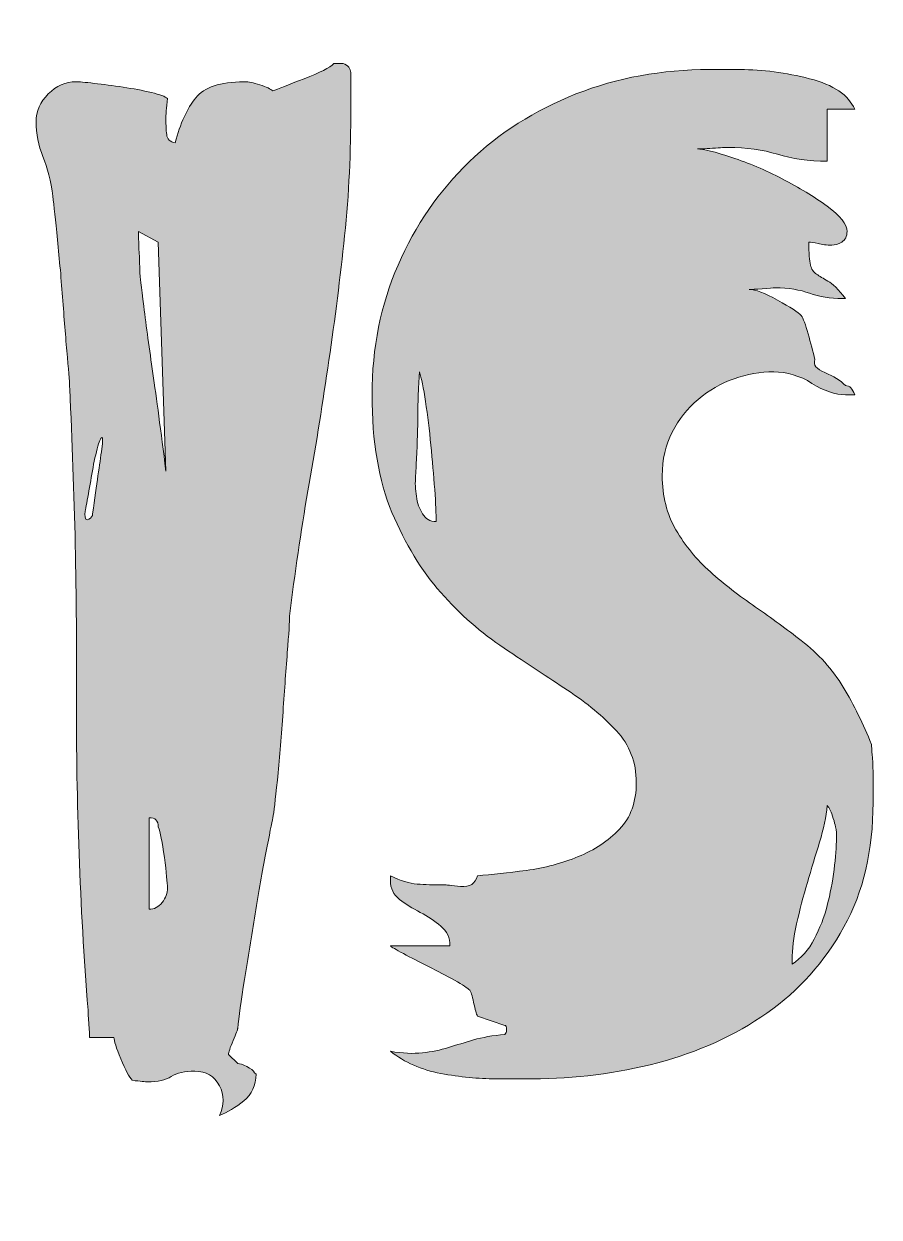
# Model space of a CAD drawing. Extents: x 433 to 591, y -185 to -10.
# Drawn here: x 523.99 to 547.02, y -76.07 to -43.93 of the extents above; entities that cross this region are included whole.
import ezdxf

# ---------------------------------------------------------------- set-up
doc = ezdxf.new("R2010")
doc.units = 0
doc.header["$MEASUREMENT"] = 0
doc.layers.add('Layer 1', color=7, linetype='Continuous', lineweight=0)

# ---------------------------------------------------------------- blocks, each defined once
blk = doc.blocks.new('Block_3')
at = {"layer": 'Layer 1', "true_color": 0x000000, "transparency": 33554687}
h = blk.add_hatch(color=18, dxfattribs=at)
h.dxf.hatch_style = 2
edge = h.paths.add_edge_path()
edge.add_spline(control_points=[(527.359, -67.78), (527.495, -67.78), (527.612, -67.718), (527.708, -67.595), (527.804, -67.471), (527.852, -67.341), (527.852, -67.204), (527.852, -67.067), (527.824, -66.793), (527.77, -66.381), (527.715, -65.97), (527.66, -65.696), (527.605, -65.559), (527.605, -65.394), (527.523, -65.312), (527.359, -65.312), (527.359, -65.312), (527.359, -67.78), (527.359, -67.78)], knot_values=[0, 0, 0, 0, 1, 1, 1, 2, 2, 2, 3, 3, 3, 4, 4, 4, 5, 5, 5, 6, 6, 6, 6], degree=3, periodic=0)
edge = h.paths.add_edge_path()
edge.add_spline(control_points=[(527.091, -50.095), (527.105, -50.398), (527.112, -50.589), (527.112, -50.671), (527.112, -50.699), (527.146, -50.987), (527.215, -51.535), (527.283, -52.084), (527.365, -52.686), (527.461, -53.344), (527.557, -54.002), (527.673, -54.88), (527.811, -55.976), (527.811, -55.976), (527.605, -49.808), (527.605, -49.808), (527.605, -49.808), (527.071, -49.52), (527.071, -49.52), (527.071, -49.602), (527.077, -49.794), (527.091, -50.095)], knot_values=[0, 0, 0, 0, 1, 1, 1, 2, 2, 2, 3, 3, 3, 4, 4, 4, 5, 5, 5, 6, 6, 6, 7, 7, 7, 7], degree=3, periodic=0)
edge = h.paths.add_edge_path()
edge.add_spline(control_points=[(525.96, -55.38), (525.905, -55.586), (525.858, -55.812), (525.816, -56.059), (525.775, -56.306), (525.734, -56.539), (525.693, -56.758), (525.652, -56.978), (525.631, -57.101), (525.631, -57.128), (525.631, -57.265), (525.665, -57.313), (525.734, -57.272), (525.802, -57.231), (525.837, -57.183), (525.837, -57.128), (525.892, -56.717), (525.94, -56.374), (525.981, -56.1), (526.022, -55.826), (526.056, -55.586), (526.084, -55.38), (526.111, -55.175), (526.111, -55.072), (526.084, -55.072), (526.056, -55.072), (526.015, -55.175), (525.96, -55.38)], knot_values=[0, 0, 0, 0, 1, 1, 1, 2, 2, 2, 3, 3, 3, 4, 4, 4, 5, 5, 5, 6, 6, 6, 7, 7, 7, 8, 8, 8, 9, 9, 9, 9], degree=3, periodic=0)
edge = h.paths.add_edge_path()
edge.add_spline(control_points=[(527.955, -72.283), (527.804, -72.379), (527.591, -72.427), (527.317, -72.427), (527.262, -72.427), (527.125, -72.413), (526.906, -72.386), (526.824, -72.303), (526.721, -72.112), (526.598, -71.81), (526.474, -71.509), (526.413, -71.316), (526.413, -71.234), (526.413, -71.234), (525.755, -71.234), (525.755, -71.234), (525.755, -71.18), (525.748, -71.056), (525.734, -70.864), (525.72, -70.673), (525.714, -70.549), (525.714, -70.494), (525.494, -67.67), (525.391, -64.88), (525.405, -62.125), (525.419, -59.369), (525.357, -56.58), (525.22, -53.756), (525.22, -53.647), (525.199, -53.365), (525.158, -52.913), (525.117, -52.46), (525.076, -51.953), (525.035, -51.391), (524.994, -50.829), (524.946, -50.28), (524.891, -49.746), (524.836, -49.211), (524.795, -48.821), (524.768, -48.574), (524.712, -48.163), (524.624, -47.807), (524.5, -47.505), (524.377, -47.203), (524.315, -46.888), (524.315, -46.559), (524.315, -46.285), (524.424, -46.038), (524.644, -45.818), (524.863, -45.599), (525.11, -45.489), (525.384, -45.489), (525.467, -45.489), (525.631, -45.503), (525.878, -45.531), (526.125, -45.558), (526.385, -45.592), (526.659, -45.633), (526.933, -45.675), (527.187, -45.723), (527.42, -45.777), (527.653, -45.833), (527.797, -45.887), (527.852, -45.942), (527.824, -46.189), (527.811, -46.381), (527.811, -46.518), (527.811, -46.655), (527.817, -46.785), (527.832, -46.908), (527.845, -47.032), (527.92, -47.107), (528.058, -47.134), (528.195, -46.614), (528.38, -46.209), (528.613, -45.921), (528.845, -45.633), (529.277, -45.489), (529.908, -45.489), (529.908, -45.489), (529.949, -45.489), (529.949, -45.489), (530.032, -45.489), (530.162, -45.517), (530.34, -45.572), (530.518, -45.627), (530.634, -45.682), (530.69, -45.736), (530.827, -45.682), (531.107, -45.572), (531.533, -45.407), (531.958, -45.243), (532.225, -45.106), (532.335, -44.996), (532.335, -44.996), (532.458, -44.996), (532.458, -44.996), (532.458, -44.996), (532.582, -44.996), (532.582, -44.996), (532.718, -45.051), (532.787, -45.134), (532.787, -45.243), (532.787, -45.243), (532.787, -46.435), (532.787, -46.435), (532.787, -47.587), (532.725, -48.725), (532.602, -49.849), (532.479, -50.973), (532.335, -52.09), (532.17, -53.2), (532.006, -54.311), (531.827, -55.415), (531.636, -56.511), (531.444, -57.608), (531.279, -58.732), (531.142, -59.883), (531.142, -60.021), (531.122, -60.35), (531.08, -60.871), (531.039, -61.392), (530.998, -61.96), (530.957, -62.577), (530.916, -63.194), (530.868, -63.77), (530.813, -64.304), (530.758, -64.839), (530.717, -65.175), (530.69, -65.312), (530.662, -65.45), (530.6, -65.764), (530.505, -66.258), (530.408, -66.752), (530.313, -67.3), (530.217, -67.903), (530.12, -68.506), (530.025, -69.096), (529.929, -69.671), (529.833, -70.247), (529.771, -70.686), (529.744, -70.987), (529.744, -71.015), (529.703, -71.125), (529.621, -71.316), (529.538, -71.509), (529.497, -71.632), (529.497, -71.686), (529.497, -71.686), (529.744, -71.933), (529.744, -71.933), (529.798, -71.933), (529.881, -71.961), (529.991, -72.016), (530.1, -72.071), (530.169, -72.125), (530.196, -72.18), (530.196, -72.18), (530.237, -72.221), (530.237, -72.221), (530.237, -72.523), (530.128, -72.762), (529.908, -72.941), (529.689, -73.119), (529.47, -73.249), (529.25, -73.332), (529.387, -73.057), (529.387, -72.79), (529.25, -72.53), (529.113, -72.269), (528.894, -72.139), (528.592, -72.139), (528.318, -72.139), (528.105, -72.187), (527.955, -72.283)], knot_values=[0, 0, 0, 0, 1, 1, 1, 2, 2, 2, 3, 3, 3, 4, 4, 4, 5, 5, 5, 6, 6, 6, 7, 7, 7, 8, 8, 8, 9, 9, 9, 10, 10, 10, 11, 11, 11, 12, 12, 12, 13, 13, 13, 14, 14, 14, 15, 15, 15, 16, 16, 16, 17, 17, 17, 18, 18, 18, 19, 19, 19, 20, 20, 20, 21, 21, 21, 22, 22, 22, 23, 23, 23, 24, 24, 24, 25, 25, 25, 26, 26, 26, 27, 27, 27, 28, 28, 28, 29, 29, 29, 30, 30, 30, 31, 31, 31, 32, 32, 32, 33, 33, 33, 34, 34, 34, 35, 35, 35, 36, 36, 36, 37, 37, 37, 38, 38, 38, 39, 39, 39, 40, 40, 40, 41, 41, 41, 42, 42, 42, 43, 43, 43, 44, 44, 44, 45, 45, 45, 46, 46, 46, 47, 47, 47, 48, 48, 48, 49, 49, 49, 50, 50, 50, 51, 51, 51, 52, 52, 52, 53, 53, 53, 54, 54, 54, 55, 55, 55, 56, 56, 56, 57, 57, 57, 58, 58, 58, 58], degree=3, periodic=0)
h = blk.add_hatch(color=18, dxfattribs=at)
h.dxf.hatch_style = 2
edge = h.paths.add_edge_path()
edge.add_spline(control_points=[(545.412, -65.97), (545.302, -66.327), (545.192, -66.69), (545.083, -67.06), (544.973, -67.43), (544.878, -67.8), (544.795, -68.17), (544.713, -68.54), (544.672, -68.863), (544.672, -69.137), (544.672, -69.137), (544.672, -69.26), (544.672, -69.26), (544.919, -69.096), (545.117, -68.869), (545.268, -68.582), (545.419, -68.294), (545.536, -67.992), (545.618, -67.677), (545.7, -67.362), (545.762, -67.039), (545.803, -66.71), (545.844, -66.381), (545.865, -66.093), (545.865, -65.847), (545.865, -65.847), (545.865, -65.682), (545.865, -65.682), (545.865, -65.628), (545.837, -65.511), (545.782, -65.333), (545.727, -65.155), (545.672, -65.038), (545.618, -64.983), (545.59, -65.285), (545.521, -65.614), (545.412, -65.97)], knot_values=[0, 0, 0, 0, 1, 1, 1, 2, 2, 2, 3, 3, 3, 4, 4, 4, 5, 5, 5, 6, 6, 6, 7, 7, 7, 8, 8, 8, 9, 9, 9, 10, 10, 10, 11, 11, 11, 12, 12, 12, 12], degree=3, periodic=0)
edge = h.paths.add_edge_path()
edge.add_spline(control_points=[(534.534, -56.1), (534.52, -56.292), (534.527, -56.477), (534.555, -56.655), (534.582, -56.834), (534.637, -56.991), (534.72, -57.128), (534.802, -57.265), (534.925, -57.334), (535.09, -57.334), (535.09, -57.142), (535.075, -56.854), (535.048, -56.47), (535.021, -56.086), (534.987, -55.689), (534.946, -55.277), (534.905, -54.866), (534.856, -54.475), (534.802, -54.105), (534.747, -53.735), (534.692, -53.468), (534.637, -53.303), (534.637, -53.331), (534.63, -53.468), (534.617, -53.715), (534.603, -53.961), (534.596, -54.222), (534.596, -54.496), (534.596, -54.798), (534.582, -55.182), (534.555, -55.647), (534.555, -55.757), (534.548, -55.908), (534.534, -56.1)], knot_values=[0, 0, 0, 0, 1, 1, 1, 2, 2, 2, 3, 3, 3, 4, 4, 4, 5, 5, 5, 6, 6, 6, 7, 7, 7, 8, 8, 8, 9, 9, 9, 10, 10, 10, 11, 11, 11, 11], degree=3, periodic=0)
edge = h.paths.add_edge_path()
edge.add_spline(control_points=[(534.72, -71.645), (534.966, -71.619), (535.199, -71.57), (535.419, -71.501), (535.638, -71.433), (535.864, -71.365), (536.097, -71.296), (536.33, -71.228), (536.611, -71.18), (536.94, -71.152), (536.967, -71.125), (536.981, -71.084), (536.981, -71.029), (536.981, -70.946), (536.967, -70.905), (536.94, -70.905), (536.94, -70.905), (536.2, -70.658), (536.2, -70.658), (536.172, -70.604), (536.138, -70.48), (536.097, -70.288), (536.056, -70.097), (536.021, -69.987), (535.994, -69.959), (535.939, -69.905), (535.802, -69.815), (535.583, -69.692), (535.363, -69.569), (535.131, -69.445), (534.884, -69.322), (534.637, -69.199), (534.411, -69.082), (534.205, -68.972), (534, -68.863), (533.883, -68.794), (533.856, -68.767), (533.856, -68.767), (535.46, -68.767), (535.46, -68.767), (535.46, -68.548), (535.378, -68.37), (535.213, -68.232), (535.048, -68.095), (534.863, -67.972), (534.658, -67.862), (534.452, -67.753), (534.267, -67.636), (534.103, -67.512), (533.938, -67.389), (533.856, -67.218), (533.856, -66.998), (533.856, -66.998), (533.856, -66.875), (533.856, -66.875), (534.13, -67.012), (534.37, -67.088), (534.576, -67.101), (534.781, -67.115), (535.021, -67.122), (535.295, -67.122), (535.35, -67.122), (535.501, -67.136), (535.748, -67.163), (535.994, -67.19), (536.145, -67.095), (536.2, -66.875), (536.584, -66.848), (537.023, -66.8), (537.516, -66.731), (538.01, -66.663), (538.475, -66.54), (538.914, -66.361), (539.353, -66.183), (539.723, -65.936), (540.025, -65.62), (540.326, -65.306), (540.477, -64.887), (540.477, -64.366), (540.477, -63.818), (540.298, -63.352), (539.942, -62.968), (539.586, -62.584), (539.147, -62.221), (538.626, -61.878), (538.105, -61.536), (537.537, -61.158), (536.92, -60.747), (536.303, -60.336), (535.733, -59.836), (535.213, -59.246), (534.692, -58.657), (534.253, -57.937), (533.897, -57.087), (533.54, -56.237), (533.362, -55.182), (533.362, -53.92), (533.362, -52.659), (533.595, -51.494), (534.062, -50.425), (534.527, -49.355), (535.165, -48.43), (535.974, -47.648), (536.782, -46.867), (537.742, -46.257), (538.853, -45.818), (539.963, -45.38), (541.162, -45.16), (542.451, -45.16), (542.451, -45.16), (543.274, -45.16), (543.274, -45.16), (543.876, -45.16), (544.5, -45.243), (545.145, -45.407), (545.789, -45.572), (546.194, -45.846), (546.358, -46.23), (546.358, -46.23), (545.618, -46.23), (545.618, -46.23), (545.618, -46.23), (545.618, -47.628), (545.618, -47.628), (545.124, -47.628), (544.678, -47.566), (544.281, -47.443), (543.883, -47.319), (543.438, -47.258), (542.945, -47.258), (542.889, -47.258), (542.753, -47.265), (542.533, -47.278), (542.314, -47.293), (542.177, -47.299), (542.122, -47.299), (542.287, -47.299), (542.595, -47.375), (543.048, -47.525), (543.5, -47.676), (543.952, -47.868), (544.405, -48.101), (544.857, -48.334), (545.261, -48.581), (545.618, -48.841), (545.974, -49.102), (546.152, -49.328), (546.152, -49.52), (546.152, -49.657), (546.104, -49.753), (546.009, -49.808), (545.912, -49.863), (545.823, -49.89), (545.741, -49.89), (545.604, -49.89), (545.48, -49.876), (545.371, -49.849), (545.261, -49.822), (545.179, -49.808), (545.124, -49.808), (545.124, -50.11), (545.138, -50.315), (545.165, -50.425), (545.192, -50.534), (545.248, -50.617), (545.33, -50.671), (545.412, -50.727), (545.515, -50.788), (545.638, -50.856), (545.762, -50.925), (545.919, -51.082), (546.111, -51.329), (546.111, -51.329), (546.029, -51.329), (546.029, -51.329), (545.7, -51.329), (545.405, -51.282), (545.145, -51.185), (544.884, -51.09), (544.576, -51.041), (544.22, -51.041), (544.164, -51.041), (544.048, -51.048), (543.87, -51.062), (543.691, -51.076), (543.575, -51.082), (543.52, -51.082), (543.685, -51.082), (543.938, -51.179), (544.281, -51.37), (544.624, -51.563), (544.836, -51.699), (544.919, -51.782), (544.973, -51.864), (545.035, -52.028), (545.104, -52.275), (545.172, -52.522), (545.234, -52.755), (545.289, -52.974), (545.234, -53.112), (545.323, -53.228), (545.556, -53.324), (545.789, -53.42), (545.974, -53.537), (546.111, -53.674), (546.221, -53.674), (546.303, -53.756), (546.358, -53.92), (546.358, -53.92), (546.111, -53.92), (546.111, -53.92), (545.837, -53.92), (545.536, -53.817), (545.207, -53.612), (544.878, -53.406), (544.534, -53.303), (544.178, -53.303), (543.822, -53.303), (543.465, -53.365), (543.109, -53.488), (542.753, -53.612), (542.431, -53.797), (542.143, -54.044), (541.855, -54.29), (541.622, -54.585), (541.444, -54.928), (541.265, -55.271), (541.176, -55.662), (541.176, -56.1), (541.176, -56.649), (541.3, -57.135), (541.546, -57.56), (541.793, -57.985), (542.102, -58.362), (542.472, -58.691), (542.842, -59.02), (543.246, -59.335), (543.685, -59.637), (544.123, -59.939), (544.534, -60.24), (544.919, -60.541), (545.385, -60.898), (545.762, -61.316), (546.05, -61.796), (546.338, -62.276), (546.591, -62.79), (546.81, -63.338), (546.81, -63.393), (546.817, -63.489), (546.831, -63.626), (546.845, -63.763), (546.852, -63.928), (546.852, -64.12), (546.852, -64.12), (546.852, -64.901), (546.852, -64.901), (546.852, -66.19), (546.591, -67.307), (546.07, -68.253), (545.549, -69.199), (544.857, -69.973), (543.993, -70.576), (543.13, -71.18), (542.149, -71.625), (541.053, -71.913), (539.956, -72.201), (538.832, -72.345), (537.681, -72.345), (537.681, -72.345), (536.694, -72.345), (536.694, -72.345), (536.227, -72.345), (535.733, -72.297), (535.213, -72.201), (534.692, -72.105), (534.239, -71.906), (533.856, -71.604), (534.185, -71.66), (534.473, -71.673), (534.72, -71.645)], knot_values=[0, 0, 0, 0, 1, 1, 1, 2, 2, 2, 3, 3, 3, 4, 4, 4, 5, 5, 5, 6, 6, 6, 7, 7, 7, 8, 8, 8, 9, 9, 9, 10, 10, 10, 11, 11, 11, 12, 12, 12, 13, 13, 13, 14, 14, 14, 15, 15, 15, 16, 16, 16, 17, 17, 17, 18, 18, 18, 19, 19, 19, 20, 20, 20, 21, 21, 21, 22, 22, 22, 23, 23, 23, 24, 24, 24, 25, 25, 25, 26, 26, 26, 27, 27, 27, 28, 28, 28, 29, 29, 29, 30, 30, 30, 31, 31, 31, 32, 32, 32, 33, 33, 33, 34, 34, 34, 35, 35, 35, 36, 36, 36, 37, 37, 37, 38, 38, 38, 39, 39, 39, 40, 40, 40, 41, 41, 41, 42, 42, 42, 43, 43, 43, 44, 44, 44, 45, 45, 45, 46, 46, 46, 47, 47, 47, 48, 48, 48, 49, 49, 49, 50, 50, 50, 51, 51, 51, 52, 52, 52, 53, 53, 53, 54, 54, 54, 55, 55, 55, 56, 56, 56, 57, 57, 57, 58, 58, 58, 59, 59, 59, 60, 60, 60, 61, 61, 61, 62, 62, 62, 63, 63, 63, 64, 64, 64, 65, 65, 65, 66, 66, 66, 67, 67, 67, 68, 68, 68, 69, 69, 69, 70, 70, 70, 71, 71, 71, 72, 72, 72, 73, 73, 73, 74, 74, 74, 75, 75, 75, 76, 76, 76, 77, 77, 77, 78, 78, 78, 79, 79, 79, 80, 80, 80, 81, 81, 81, 82, 82, 82, 83, 83, 83, 84, 84, 84, 85, 85, 85, 86, 86, 86, 87, 87, 87, 88, 88, 88, 89, 89, 89, 90, 90, 90, 91, 91, 91, 92, 92, 92, 93, 93, 93, 93], degree=3, periodic=0)
at = {"layer": 'Layer 1'}
for points, knots in [([(527.955, -72.283), (527.804, -72.379), (527.591, -72.427), (527.317, -72.427), (527.262, -72.427), (527.125, -72.413), (526.906, -72.386), (526.824, -72.303), (526.721, -72.112), (526.598, -71.81), (526.474, -71.509), (526.413, -71.316), (526.413, -71.234), (526.413, -71.234), (525.755, -71.234), (525.755, -71.234), (525.755, -71.18), (525.748, -71.056), (525.734, -70.864), (525.72, -70.673), (525.714, -70.549), (525.714, -70.494), (525.494, -67.67), (525.391, -64.88), (525.405, -62.125), (525.419, -59.369), (525.357, -56.58), (525.22, -53.756), (525.22, -53.647), (525.199, -53.365), (525.158, -52.913), (525.117, -52.46), (525.076, -51.953), (525.035, -51.391), (524.994, -50.829), (524.946, -50.28), (524.891, -49.746), (524.836, -49.211), (524.795, -48.821), (524.768, -48.574), (524.712, -48.163), (524.624, -47.807), (524.5, -47.505), (524.377, -47.203), (524.315, -46.888), (524.315, -46.559), (524.315, -46.285), (524.424, -46.038), (524.644, -45.818), (524.863, -45.599), (525.11, -45.489), (525.384, -45.489), (525.467, -45.489), (525.631, -45.503), (525.878, -45.531), (526.125, -45.558), (526.385, -45.592), (526.659, -45.633), (526.933, -45.675), (527.187, -45.723), (527.42, -45.777), (527.653, -45.833), (527.797, -45.887), (527.852, -45.942), (527.824, -46.189), (527.811, -46.381), (527.811, -46.518), (527.811, -46.655), (527.817, -46.785), (527.832, -46.908), (527.845, -47.032), (527.92, -47.107), (528.058, -47.134), (528.195, -46.614), (528.38, -46.209), (528.613, -45.921), (528.845, -45.633), (529.277, -45.489), (529.908, -45.489), (529.908, -45.489), (529.949, -45.489), (529.949, -45.489), (530.032, -45.489), (530.162, -45.517), (530.34, -45.572), (530.518, -45.627), (530.634, -45.682), (530.69, -45.736), (530.827, -45.682), (531.107, -45.572), (531.533, -45.407), (531.958, -45.243), (532.225, -45.106), (532.335, -44.996), (532.335, -44.996), (532.458, -44.996), (532.458, -44.996), (532.458, -44.996), (532.582, -44.996), (532.582, -44.996), (532.718, -45.051), (532.787, -45.134), (532.787, -45.243), (532.787, -45.243), (532.787, -46.435), (532.787, -46.435), (532.787, -47.587), (532.725, -48.725), (532.602, -49.849), (532.479, -50.973), (532.335, -52.09), (532.17, -53.2), (532.006, -54.311), (531.827, -55.415), (531.636, -56.511), (531.444, -57.608), (531.279, -58.732), (531.142, -59.883), (531.142, -60.021), (531.122, -60.35), (531.08, -60.871), (531.039, -61.392), (530.998, -61.96), (530.957, -62.577), (530.916, -63.194), (530.868, -63.77), (530.813, -64.304), (530.758, -64.839), (530.717, -65.175), (530.69, -65.312), (530.662, -65.45), (530.6, -65.764), (530.505, -66.258), (530.408, -66.752), (530.313, -67.3), (530.217, -67.903), (530.12, -68.506), (530.025, -69.096), (529.929, -69.671), (529.833, -70.247), (529.771, -70.686), (529.744, -70.987), (529.744, -71.015), (529.703, -71.125), (529.621, -71.316), (529.538, -71.509), (529.497, -71.632), (529.497, -71.686), (529.497, -71.686), (529.744, -71.933), (529.744, -71.933), (529.798, -71.933), (529.881, -71.961), (529.991, -72.016), (530.1, -72.071), (530.169, -72.125), (530.196, -72.18), (530.196, -72.18), (530.237, -72.221), (530.237, -72.221), (530.237, -72.523), (530.128, -72.762), (529.908, -72.941), (529.689, -73.119), (529.47, -73.249), (529.25, -73.332), (529.387, -73.057), (529.387, -72.79), (529.25, -72.53), (529.113, -72.269), (528.894, -72.139), (528.592, -72.139), (528.318, -72.139), (528.105, -72.187), (527.955, -72.283)], [0, 0, 0, 0, 1, 1, 1, 2, 2, 2, 3, 3, 3, 4, 4, 4, 5, 5, 5, 6, 6, 6, 7, 7, 7, 8, 8, 8, 9, 9, 9, 10, 10, 10, 11, 11, 11, 12, 12, 12, 13, 13, 13, 14, 14, 14, 15, 15, 15, 16, 16, 16, 17, 17, 17, 18, 18, 18, 19, 19, 19, 20, 20, 20, 21, 21, 21, 22, 22, 22, 23, 23, 23, 24, 24, 24, 25, 25, 25, 26, 26, 26, 27, 27, 27, 28, 28, 28, 29, 29, 29, 30, 30, 30, 31, 31, 31, 32, 32, 32, 33, 33, 33, 34, 34, 34, 35, 35, 35, 36, 36, 36, 37, 37, 37, 38, 38, 38, 39, 39, 39, 40, 40, 40, 41, 41, 41, 42, 42, 42, 43, 43, 43, 44, 44, 44, 45, 45, 45, 46, 46, 46, 47, 47, 47, 48, 48, 48, 49, 49, 49, 50, 50, 50, 51, 51, 51, 52, 52, 52, 53, 53, 53, 54, 54, 54, 55, 55, 55, 56, 56, 56, 57, 57, 57, 58, 58, 58, 58]), ([(534.72, -71.645), (534.966, -71.619), (535.199, -71.57), (535.419, -71.501), (535.638, -71.433), (535.864, -71.365), (536.097, -71.296), (536.33, -71.228), (536.611, -71.18), (536.94, -71.152), (536.967, -71.125), (536.981, -71.084), (536.981, -71.029), (536.981, -70.946), (536.967, -70.905), (536.94, -70.905), (536.94, -70.905), (536.2, -70.658), (536.2, -70.658), (536.172, -70.604), (536.138, -70.48), (536.097, -70.288), (536.056, -70.097), (536.021, -69.987), (535.994, -69.959), (535.939, -69.905), (535.802, -69.815), (535.583, -69.692), (535.363, -69.569), (535.131, -69.445), (534.884, -69.322), (534.637, -69.199), (534.411, -69.082), (534.205, -68.972), (534, -68.863), (533.883, -68.794), (533.856, -68.767), (533.856, -68.767), (535.46, -68.767), (535.46, -68.767), (535.46, -68.548), (535.378, -68.37), (535.213, -68.232), (535.048, -68.095), (534.863, -67.972), (534.658, -67.862), (534.452, -67.753), (534.267, -67.636), (534.103, -67.512), (533.938, -67.389), (533.856, -67.218), (533.856, -66.998), (533.856, -66.998), (533.856, -66.875), (533.856, -66.875), (534.13, -67.012), (534.37, -67.088), (534.576, -67.101), (534.781, -67.115), (535.021, -67.122), (535.295, -67.122), (535.35, -67.122), (535.501, -67.136), (535.748, -67.163), (535.994, -67.19), (536.145, -67.095), (536.2, -66.875), (536.584, -66.848), (537.023, -66.8), (537.516, -66.731), (538.01, -66.663), (538.475, -66.54), (538.914, -66.361), (539.353, -66.183), (539.723, -65.936), (540.025, -65.62), (540.326, -65.306), (540.477, -64.887), (540.477, -64.366), (540.477, -63.818), (540.298, -63.352), (539.942, -62.968), (539.586, -62.584), (539.147, -62.221), (538.626, -61.878), (538.105, -61.536), (537.537, -61.158), (536.92, -60.747), (536.303, -60.336), (535.733, -59.836), (535.213, -59.246), (534.692, -58.657), (534.253, -57.937), (533.897, -57.087), (533.54, -56.237), (533.362, -55.182), (533.362, -53.92), (533.362, -52.659), (533.595, -51.494), (534.062, -50.425), (534.527, -49.355), (535.165, -48.43), (535.974, -47.648), (536.782, -46.867), (537.742, -46.257), (538.853, -45.818), (539.963, -45.38), (541.162, -45.16), (542.451, -45.16), (542.451, -45.16), (543.274, -45.16), (543.274, -45.16), (543.876, -45.16), (544.5, -45.243), (545.145, -45.407), (545.789, -45.572), (546.194, -45.846), (546.358, -46.23), (546.358, -46.23), (545.618, -46.23), (545.618, -46.23), (545.618, -46.23), (545.618, -47.628), (545.618, -47.628), (545.124, -47.628), (544.678, -47.566), (544.281, -47.443), (543.883, -47.319), (543.438, -47.258), (542.945, -47.258), (542.889, -47.258), (542.753, -47.265), (542.533, -47.278), (542.314, -47.293), (542.177, -47.299), (542.122, -47.299), (542.287, -47.299), (542.595, -47.375), (543.048, -47.525), (543.5, -47.676), (543.952, -47.868), (544.405, -48.101), (544.857, -48.334), (545.261, -48.581), (545.618, -48.841), (545.974, -49.102), (546.152, -49.328), (546.152, -49.52), (546.152, -49.657), (546.104, -49.753), (546.009, -49.808), (545.912, -49.863), (545.823, -49.89), (545.741, -49.89), (545.604, -49.89), (545.48, -49.876), (545.371, -49.849), (545.261, -49.822), (545.179, -49.808), (545.124, -49.808), (545.124, -50.11), (545.138, -50.315), (545.165, -50.425), (545.192, -50.534), (545.248, -50.617), (545.33, -50.671), (545.412, -50.727), (545.515, -50.788), (545.638, -50.856), (545.762, -50.925), (545.919, -51.082), (546.111, -51.329), (546.111, -51.329), (546.029, -51.329), (546.029, -51.329), (545.7, -51.329), (545.405, -51.282), (545.145, -51.185), (544.884, -51.09), (544.576, -51.041), (544.22, -51.041), (544.164, -51.041), (544.048, -51.048), (543.87, -51.062), (543.691, -51.076), (543.575, -51.082), (543.52, -51.082), (543.685, -51.082), (543.938, -51.179), (544.281, -51.37), (544.624, -51.563), (544.836, -51.699), (544.919, -51.782), (544.973, -51.864), (545.035, -52.028), (545.104, -52.275), (545.172, -52.522), (545.234, -52.755), (545.289, -52.974), (545.234, -53.112), (545.323, -53.228), (545.556, -53.324), (545.789, -53.42), (545.974, -53.537), (546.111, -53.674), (546.221, -53.674), (546.303, -53.756), (546.358, -53.92), (546.358, -53.92), (546.111, -53.92), (546.111, -53.92), (545.837, -53.92), (545.536, -53.817), (545.207, -53.612), (544.878, -53.406), (544.534, -53.303), (544.178, -53.303), (543.822, -53.303), (543.465, -53.365), (543.109, -53.488), (542.753, -53.612), (542.431, -53.797), (542.143, -54.044), (541.855, -54.29), (541.622, -54.585), (541.444, -54.928), (541.265, -55.271), (541.176, -55.662), (541.176, -56.1), (541.176, -56.649), (541.3, -57.135), (541.546, -57.56), (541.793, -57.985), (542.102, -58.362), (542.472, -58.691), (542.842, -59.02), (543.246, -59.335), (543.685, -59.637), (544.123, -59.939), (544.534, -60.24), (544.919, -60.541), (545.385, -60.898), (545.762, -61.316), (546.05, -61.796), (546.338, -62.276), (546.591, -62.79), (546.81, -63.338), (546.81, -63.393), (546.817, -63.489), (546.831, -63.626), (546.845, -63.763), (546.852, -63.928), (546.852, -64.12), (546.852, -64.12), (546.852, -64.901), (546.852, -64.901), (546.852, -66.19), (546.591, -67.307), (546.07, -68.253), (545.549, -69.199), (544.857, -69.973), (543.993, -70.576), (543.13, -71.18), (542.149, -71.625), (541.053, -71.913), (539.956, -72.201), (538.832, -72.345), (537.681, -72.345), (537.681, -72.345), (536.694, -72.345), (536.694, -72.345), (536.227, -72.345), (535.733, -72.297), (535.213, -72.201), (534.692, -72.105), (534.239, -71.906), (533.856, -71.604), (534.185, -71.66), (534.473, -71.673), (534.72, -71.645)], [0, 0, 0, 0, 1, 1, 1, 2, 2, 2, 3, 3, 3, 4, 4, 4, 5, 5, 5, 6, 6, 6, 7, 7, 7, 8, 8, 8, 9, 9, 9, 10, 10, 10, 11, 11, 11, 12, 12, 12, 13, 13, 13, 14, 14, 14, 15, 15, 15, 16, 16, 16, 17, 17, 17, 18, 18, 18, 19, 19, 19, 20, 20, 20, 21, 21, 21, 22, 22, 22, 23, 23, 23, 24, 24, 24, 25, 25, 25, 26, 26, 26, 27, 27, 27, 28, 28, 28, 29, 29, 29, 30, 30, 30, 31, 31, 31, 32, 32, 32, 33, 33, 33, 34, 34, 34, 35, 35, 35, 36, 36, 36, 37, 37, 37, 38, 38, 38, 39, 39, 39, 40, 40, 40, 41, 41, 41, 42, 42, 42, 43, 43, 43, 44, 44, 44, 45, 45, 45, 46, 46, 46, 47, 47, 47, 48, 48, 48, 49, 49, 49, 50, 50, 50, 51, 51, 51, 52, 52, 52, 53, 53, 53, 54, 54, 54, 55, 55, 55, 56, 56, 56, 57, 57, 57, 58, 58, 58, 59, 59, 59, 60, 60, 60, 61, 61, 61, 62, 62, 62, 63, 63, 63, 64, 64, 64, 65, 65, 65, 66, 66, 66, 67, 67, 67, 68, 68, 68, 69, 69, 69, 70, 70, 70, 71, 71, 71, 72, 72, 72, 73, 73, 73, 74, 74, 74, 75, 75, 75, 76, 76, 76, 77, 77, 77, 78, 78, 78, 79, 79, 79, 80, 80, 80, 81, 81, 81, 82, 82, 82, 83, 83, 83, 84, 84, 84, 85, 85, 85, 86, 86, 86, 87, 87, 87, 88, 88, 88, 89, 89, 89, 90, 90, 90, 91, 91, 91, 92, 92, 92, 93, 93, 93, 93]), ([(527.091, -50.095), (527.105, -50.398), (527.112, -50.589), (527.112, -50.671), (527.112, -50.699), (527.146, -50.987), (527.215, -51.535), (527.283, -52.084), (527.365, -52.686), (527.461, -53.344), (527.557, -54.002), (527.673, -54.88), (527.811, -55.976), (527.811, -55.976), (527.605, -49.808), (527.605, -49.808), (527.605, -49.808), (527.071, -49.52), (527.071, -49.52), (527.071, -49.602), (527.077, -49.794), (527.091, -50.095)], [0, 0, 0, 0, 1, 1, 1, 2, 2, 2, 3, 3, 3, 4, 4, 4, 5, 5, 5, 6, 6, 6, 7, 7, 7, 7]), ([(534.534, -56.1), (534.52, -56.292), (534.527, -56.477), (534.555, -56.655), (534.582, -56.834), (534.637, -56.991), (534.72, -57.128), (534.802, -57.265), (534.925, -57.334), (535.09, -57.334), (535.09, -57.142), (535.075, -56.854), (535.048, -56.47), (535.021, -56.086), (534.987, -55.689), (534.946, -55.277), (534.905, -54.866), (534.856, -54.475), (534.802, -54.105), (534.747, -53.735), (534.692, -53.468), (534.637, -53.303), (534.637, -53.331), (534.63, -53.468), (534.617, -53.715), (534.603, -53.961), (534.596, -54.222), (534.596, -54.496), (534.596, -54.798), (534.582, -55.182), (534.555, -55.647), (534.555, -55.757), (534.548, -55.908), (534.534, -56.1)], [0, 0, 0, 0, 1, 1, 1, 2, 2, 2, 3, 3, 3, 4, 4, 4, 5, 5, 5, 6, 6, 6, 7, 7, 7, 8, 8, 8, 9, 9, 9, 10, 10, 10, 11, 11, 11, 11]), ([(525.96, -55.38), (525.905, -55.586), (525.858, -55.812), (525.816, -56.059), (525.775, -56.306), (525.734, -56.539), (525.693, -56.758), (525.652, -56.978), (525.631, -57.101), (525.631, -57.128), (525.631, -57.265), (525.665, -57.313), (525.734, -57.272), (525.802, -57.231), (525.837, -57.183), (525.837, -57.128), (525.892, -56.717), (525.94, -56.374), (525.981, -56.1), (526.022, -55.826), (526.056, -55.586), (526.084, -55.38), (526.111, -55.175), (526.111, -55.072), (526.084, -55.072), (526.056, -55.072), (526.015, -55.175), (525.96, -55.38)], [0, 0, 0, 0, 1, 1, 1, 2, 2, 2, 3, 3, 3, 4, 4, 4, 5, 5, 5, 6, 6, 6, 7, 7, 7, 8, 8, 8, 9, 9, 9, 9]), ([(545.412, -65.97), (545.302, -66.327), (545.192, -66.69), (545.083, -67.06), (544.973, -67.43), (544.878, -67.8), (544.795, -68.17), (544.713, -68.54), (544.672, -68.863), (544.672, -69.137), (544.672, -69.137), (544.672, -69.26), (544.672, -69.26), (544.919, -69.096), (545.117, -68.869), (545.268, -68.582), (545.419, -68.294), (545.536, -67.992), (545.618, -67.677), (545.7, -67.362), (545.762, -67.039), (545.803, -66.71), (545.844, -66.381), (545.865, -66.093), (545.865, -65.847), (545.865, -65.847), (545.865, -65.682), (545.865, -65.682), (545.865, -65.628), (545.837, -65.511), (545.782, -65.333), (545.727, -65.155), (545.672, -65.038), (545.618, -64.983), (545.59, -65.285), (545.521, -65.614), (545.412, -65.97)], [0, 0, 0, 0, 1, 1, 1, 2, 2, 2, 3, 3, 3, 4, 4, 4, 5, 5, 5, 6, 6, 6, 7, 7, 7, 8, 8, 8, 9, 9, 9, 10, 10, 10, 11, 11, 11, 12, 12, 12, 12]), ([(527.359, -67.78), (527.495, -67.78), (527.612, -67.718), (527.708, -67.595), (527.804, -67.471), (527.852, -67.341), (527.852, -67.204), (527.852, -67.067), (527.824, -66.793), (527.77, -66.381), (527.715, -65.97), (527.66, -65.696), (527.605, -65.559), (527.605, -65.394), (527.523, -65.312), (527.359, -65.312), (527.359, -65.312), (527.359, -67.78), (527.359, -67.78)], [0, 0, 0, 0, 1, 1, 1, 2, 2, 2, 3, 3, 3, 4, 4, 4, 5, 5, 5, 6, 6, 6, 6])]:
    blk.add_open_spline(points, degree=3, knots=knots, dxfattribs=at)
blk = doc.blocks.new('Block_0')
at = {"layer": 'Layer 1', "true_color": 0x000000, "transparency": 33554687}
h = blk.add_hatch(color=18, dxfattribs=at)
h.dxf.hatch_style = 2
edge = h.paths.add_edge_path()
edge.add_spline(control_points=[(588.054, -163.527), (588.054, -165.521), (587.246, -167.472), (585.839, -168.88), (585.839, -168.88), (574.216, -180.506), (574.216, -180.506), (572.805, -181.915), (570.854, -182.723), (568.865, -182.723), (568.865, -182.723), (455.2, -182.723), (455.2, -182.723), (453.212, -182.723), (451.261, -181.915), (449.851, -180.506), (449.851, -180.506), (438.226, -168.88), (438.226, -168.88), (436.817, -167.469), (436.009, -165.518), (436.009, -163.527), (436.009, -163.527), (436.009, -30.807), (436.009, -30.807), (436.009, -28.817), (436.817, -26.868), (438.226, -25.457), (438.226, -25.457), (449.851, -13.835), (449.851, -13.835), (451.26, -12.425), (453.209, -11.617), (455.2, -11.617), (455.2, -11.617), (568.865, -11.617), (568.865, -11.617), (570.859, -11.617), (572.81, -12.425), (574.216, -13.835), (574.216, -13.835), (585.839, -25.457), (585.839, -25.457), (587.246, -26.865), (588.054, -28.814), (588.054, -30.807), (588.054, -30.807), (588.054, -163.527), (588.054, -163.527)], knot_values=[0, 0, 0, 0, 1, 1, 1, 2, 2, 2, 3, 3, 3, 4, 4, 4, 5, 5, 5, 6, 6, 6, 7, 7, 7, 8, 8, 8, 9, 9, 9, 10, 10, 10, 11, 11, 11, 12, 12, 12, 13, 13, 13, 14, 14, 14, 15, 15, 15, 16, 16, 16, 16], degree=3, periodic=0)
edge = h.paths.add_edge_path()
edge.add_spline(control_points=[(575.542, -12.508), (573.788, -10.75), (571.355, -9.743), (568.865, -9.743), (568.865, -9.743), (455.2, -9.743), (455.2, -9.743), (452.715, -9.743), (450.283, -10.75), (448.524, -12.508), (448.524, -12.508), (436.9, -24.131), (436.9, -24.131), (435.142, -25.891), (434.134, -28.323), (434.134, -30.807), (434.134, -30.807), (434.134, -163.527), (434.134, -163.527), (434.134, -166.012), (435.142, -168.446), (436.9, -170.206), (436.9, -170.206), (448.524, -181.832), (448.524, -181.832), (450.286, -183.59), (452.72, -184.597), (455.2, -184.597), (455.2, -184.597), (568.865, -184.597), (568.865, -184.597), (571.347, -184.597), (573.78, -183.59), (575.542, -181.832), (575.542, -181.832), (587.165, -170.206), (587.165, -170.206), (588.921, -168.449), (589.929, -166.015), (589.929, -163.527), (589.929, -163.527), (589.929, -30.807), (589.929, -30.807), (589.929, -28.322), (588.921, -25.888), (587.165, -24.131), (587.165, -24.131), (575.542, -12.508), (575.542, -12.508)], knot_values=[0, 0, 0, 0, 1, 1, 1, 2, 2, 2, 3, 3, 3, 4, 4, 4, 5, 5, 5, 6, 6, 6, 7, 7, 7, 8, 8, 8, 9, 9, 9, 10, 10, 10, 11, 11, 11, 12, 12, 12, 13, 13, 13, 14, 14, 14, 15, 15, 15, 16, 16, 16, 16], degree=3, periodic=0)
at = {"layer": 'Layer 1'}
for points in [[(575.542, -12.508), (573.788, -10.75), (571.355, -9.743), (568.865, -9.743), (568.865, -9.743), (455.2, -9.743), (455.2, -9.743), (452.715, -9.743), (450.283, -10.75), (448.524, -12.508), (448.524, -12.508), (436.9, -24.131), (436.9, -24.131), (435.142, -25.891), (434.134, -28.323), (434.134, -30.807), (434.134, -30.807), (434.134, -163.527), (434.134, -163.527), (434.134, -166.012), (435.142, -168.446), (436.9, -170.206), (436.9, -170.206), (448.524, -181.832), (448.524, -181.832), (450.286, -183.59), (452.72, -184.597), (455.2, -184.597), (455.2, -184.597), (568.865, -184.597), (568.865, -184.597), (571.347, -184.597), (573.78, -183.59), (575.542, -181.832), (575.542, -181.832), (587.165, -170.206), (587.165, -170.206), (588.921, -168.449), (589.929, -166.015), (589.929, -163.527), (589.929, -163.527), (589.929, -30.807), (589.929, -30.807), (589.929, -28.322), (588.921, -25.888), (587.165, -24.131), (587.165, -24.131), (575.542, -12.508), (575.542, -12.508)], [(588.054, -163.527), (588.054, -165.521), (587.246, -167.472), (585.839, -168.88), (585.839, -168.88), (574.216, -180.506), (574.216, -180.506), (572.805, -181.915), (570.854, -182.723), (568.865, -182.723), (568.865, -182.723), (455.2, -182.723), (455.2, -182.723), (453.212, -182.723), (451.261, -181.915), (449.851, -180.506), (449.851, -180.506), (438.226, -168.88), (438.226, -168.88), (436.817, -167.469), (436.009, -165.518), (436.009, -163.527), (436.009, -163.527), (436.009, -30.807), (436.009, -30.807), (436.009, -28.817), (436.817, -26.868), (438.226, -25.457), (438.226, -25.457), (449.851, -13.835), (449.851, -13.835), (451.26, -12.425), (453.209, -11.617), (455.2, -11.617), (455.2, -11.617), (568.865, -11.617), (568.865, -11.617), (570.859, -11.617), (572.81, -12.425), (574.216, -13.835), (574.216, -13.835), (585.839, -25.457), (585.839, -25.457), (587.246, -26.865), (588.054, -28.814), (588.054, -30.807), (588.054, -30.807), (588.054, -163.527), (588.054, -163.527)]]:
    blk.add_open_spline(points, degree=3, knots=[0, 0, 0, 0, 1, 1, 1, 2, 2, 2, 3, 3, 3, 4, 4, 4, 5, 5, 5, 6, 6, 6, 7, 7, 7, 8, 8, 8, 9, 9, 9, 10, 10, 10, 11, 11, 11, 12, 12, 12, 13, 13, 13, 14, 14, 14, 15, 15, 15, 16, 16, 16, 16], dxfattribs=at)
blk.add_blockref('Block_3', (0, 0), dxfattribs=at)

msp = doc.modelspace()

# ---------------------------------------------------------------- block references
at = {"layer": 'Layer 1'}
msp.add_blockref('Block_0', (0, 0), dxfattribs=at)

doc.saveas('drawing.dxf')
